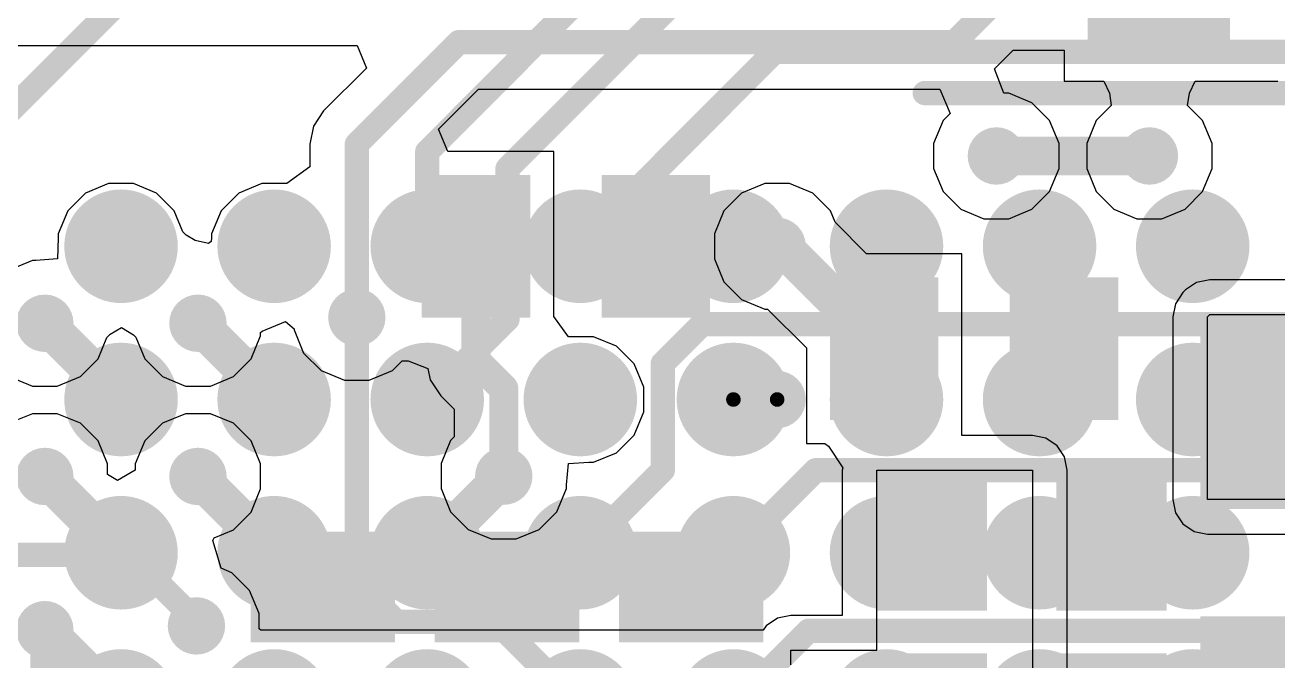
# Model space of a CAD drawing. Header units: millimetres. Extents: x -1.7 to 76.1, y -1.1 to 50.5.
# Drawn here: x 16.33 to 22.87, y 27.3 to 30.62 of the extents above; entities that cross this region are included whole.
import ezdxf

# ---------------------------------------------------------------- set-up
doc = ezdxf.new("R2010")
doc.units = ezdxf.units.MM
for name, color, linetype in [('BottomLayer', 5, 'Continuous'), ('BottomPaste', 16, 'Continuous'), ('BottomSolder', 6, 'Continuous'), ('TopLayer', 1, 'Continuous'), ('TopOverlay', 2, 'Continuous'), ('TopPaste', 8, 'Continuous'), ('TopSolder', 216, 'Continuous'), ('ViaHoleLayer', 16, 'Continuous')]:
    doc.layers.add(name, color=color, linetype=linetype)

# ---------------------------------------------------------------- blocks, each defined once
blk = doc.blocks.new('C___0402_B_17')
at = {"layer": 'BottomLayer'}
for points in [[(-0.2413, 0.3175), (-0.2412999999999999, -0.3175), (-0.6985, -0.3175), (-0.6985, 0.3175)], [(0.6985, 0.3175), (0.6985, -0.3175), (0.2413, -0.3175), (0.2412999999999999, 0.3175)]]:
    blk.add_hatch(color=5, dxfattribs=at).paths.add_polyline_path(points)
at = {"layer": 'BottomPaste'}
for points in [[(-0.2413, 0.3175), (-0.2412999999999999, -0.3175), (-0.6985, -0.3175), (-0.6985, 0.3175)], [(0.6985, 0.3175), (0.6985, -0.3175), (0.2413, -0.3175), (0.2412999999999999, 0.3175)]]:
    blk.add_hatch(color=16, dxfattribs=at).paths.add_polyline_path(points)
at = {"layer": 'BottomSolder'}
for points in [[(-0.18130012, 0.37749988), (-0.18130012, -0.37749988), (-0.7584998799999999, -0.37749988), (-0.7584998799999999, 0.37749988)], [(0.7584998799999999, 0.37749988), (0.7584998799999999, -0.37749988), (0.18130012, -0.37749988), (0.18130012, 0.37749988)]]:
    blk.add_hatch(color=6, dxfattribs=at).paths.add_polyline_path(points)
blk = doc.blocks.new('C___0402_B_18')
at = {"layer": 'BottomLayer'}
for points in [[(-0.2413, 0.3175), (-0.2412999999999999, -0.3175), (-0.6985, -0.3175), (-0.6985, 0.3175)], [(0.6985, 0.3175), (0.6985, -0.3175), (0.2413, -0.3175), (0.2412999999999999, 0.3175)]]:
    blk.add_hatch(color=5, dxfattribs=at).paths.add_polyline_path(points)
at = {"layer": 'BottomPaste'}
for points in [[(-0.2413, 0.3175), (-0.2412999999999999, -0.3175), (-0.6985, -0.3175), (-0.6985, 0.3175)], [(0.6985, 0.3175), (0.6985, -0.3175), (0.2413, -0.3175), (0.2412999999999999, 0.3175)]]:
    blk.add_hatch(color=16, dxfattribs=at).paths.add_polyline_path(points)
at = {"layer": 'BottomSolder'}
for points in [[(-0.18130012, 0.37749988), (-0.18130012, -0.37749988), (-0.7584998799999999, -0.37749988), (-0.7584998799999999, 0.37749988)], [(0.7584998799999999, 0.37749988), (0.7584998799999999, -0.37749988), (0.18130012, -0.37749988), (0.18130012, 0.37749988)]]:
    blk.add_hatch(color=6, dxfattribs=at).paths.add_polyline_path(points)
blk = doc.blocks.new('C___0402_B_19')
at = {"layer": 'BottomLayer'}
for points in [[(-0.2413, 0.3175), (-0.2412999999999999, -0.3175), (-0.6985, -0.3175), (-0.6985, 0.3175)], [(0.6985, 0.3175), (0.6985, -0.3175), (0.2413, -0.3175), (0.2412999999999999, 0.3175)]]:
    blk.add_hatch(color=5, dxfattribs=at).paths.add_polyline_path(points)
at = {"layer": 'BottomPaste'}
for points in [[(-0.2413, 0.3175), (-0.2412999999999999, -0.3175), (-0.6985, -0.3175), (-0.6985, 0.3175)], [(0.6985, 0.3175), (0.6985, -0.3175), (0.2413, -0.3175), (0.2412999999999999, 0.3175)]]:
    blk.add_hatch(color=16, dxfattribs=at).paths.add_polyline_path(points)
at = {"layer": 'BottomSolder'}
for points in [[(-0.18130012, 0.37749988), (-0.18130012, -0.37749988), (-0.7584998799999999, -0.37749988), (-0.7584998799999999, 0.37749988)], [(0.7584998799999999, 0.37749988), (0.7584998799999999, -0.37749988), (0.18130012, -0.37749988), (0.18130012, 0.37749988)]]:
    blk.add_hatch(color=6, dxfattribs=at).paths.add_polyline_path(points)
blk = doc.blocks.new('C___0402_B_20')
at = {"layer": 'BottomLayer'}
for points in [[(-0.2413, 0.3175), (-0.2412999999999999, -0.3175), (-0.6985, -0.3175), (-0.6985, 0.3175)], [(0.6985, 0.3175), (0.6985, -0.3175), (0.2413, -0.3175), (0.2412999999999999, 0.3175)]]:
    blk.add_hatch(color=5, dxfattribs=at).paths.add_polyline_path(points)
at = {"layer": 'BottomPaste'}
for points in [[(-0.2413, 0.3175), (-0.2412999999999999, -0.3175), (-0.6985, -0.3175), (-0.6985, 0.3175)], [(0.6985, 0.3175), (0.6985, -0.3175), (0.2413, -0.3175), (0.2412999999999999, 0.3175)]]:
    blk.add_hatch(color=16, dxfattribs=at).paths.add_polyline_path(points)
at = {"layer": 'BottomSolder'}
for points in [[(-0.18130012, 0.37749988), (-0.18130012, -0.37749988), (-0.7584998799999999, -0.37749988), (-0.7584998799999999, 0.37749988)], [(0.7584998799999999, 0.37749988), (0.7584998799999999, -0.37749988), (0.18130012, -0.37749988), (0.18130012, 0.37749988)]]:
    blk.add_hatch(color=6, dxfattribs=at).paths.add_polyline_path(points)
blk = doc.blocks.new('C___0402_B_21')
at = {"layer": 'BottomLayer'}
for points in [[(-0.2413, 0.3175), (-0.2412999999999999, -0.3175), (-0.6985, -0.3175), (-0.6985, 0.3175)], [(0.6985, 0.3175), (0.6985, -0.3175), (0.2413, -0.3175), (0.2412999999999999, 0.3175)]]:
    blk.add_hatch(color=5, dxfattribs=at).paths.add_polyline_path(points)
at = {"layer": 'BottomPaste'}
for points in [[(-0.2413, 0.3175), (-0.2412999999999999, -0.3175), (-0.6985, -0.3175), (-0.6985, 0.3175)], [(0.6985, 0.3175), (0.6985, -0.3175), (0.2413, -0.3175), (0.2412999999999999, 0.3175)]]:
    blk.add_hatch(color=16, dxfattribs=at).paths.add_polyline_path(points)
at = {"layer": 'BottomSolder'}
for points in [[(-0.18130012, 0.37749988), (-0.18130012, -0.37749988), (-0.7584998799999999, -0.37749988), (-0.7584998799999999, 0.37749988)], [(0.7584998799999999, 0.37749988), (0.7584998799999999, -0.37749988), (0.18130012, -0.37749988), (0.18130012, 0.37749988)]]:
    blk.add_hatch(color=6, dxfattribs=at).paths.add_polyline_path(points)
blk = doc.blocks.new('R___0603_B_174')
at = {"layer": 'BottomLayer'}
for points in [[(-1.143, -0.4445), (-1.143, 0.4445), (-0.3809999999999999, 0.4445), (-0.3809999999999999, -0.4445)], [(0.3809999999999999, -0.4445), (0.3809999999999999, 0.4445), (1.143, 0.4445), (1.143, -0.4445)]]:
    blk.add_hatch(color=5, dxfattribs=at).paths.add_polyline_path(points)
at = {"layer": 'BottomPaste'}
for points in [[(-1.143, -0.4445), (-1.143, 0.4445), (-0.3809999999999999, 0.4445), (-0.3809999999999999, -0.4445)], [(0.3809999999999999, -0.4445), (0.3809999999999999, 0.4445), (1.143, 0.4445), (1.143, -0.4445)]]:
    blk.add_hatch(color=16, dxfattribs=at).paths.add_polyline_path(points)
at = {"layer": 'BottomSolder'}
for points in [[(-1.2446, -0.5460999999999999), (-1.2446, 0.5460999999999999), (-0.2794, 0.5460999999999999), (-0.2794, -0.5460999999999999)], [(0.2794, -0.5460999999999999), (0.2794, 0.5460999999999999), (1.2446, 0.5460999999999999), (1.2446, -0.5460999999999999)]]:
    blk.add_hatch(color=6, dxfattribs=at).paths.add_polyline_path(points)
blk = doc.blocks.new('R___0402_B_204')
at = {"layer": 'BottomLayer'}
for points in [[(-0.2413, 0.3175), (-0.2412999999999999, -0.3175), (-0.6985, -0.3175), (-0.6985, 0.3175)], [(0.6985, 0.3175), (0.6985, -0.3175), (0.2413, -0.3175), (0.2412999999999999, 0.3175)]]:
    blk.add_hatch(color=5, dxfattribs=at).paths.add_polyline_path(points)
at = {"layer": 'BottomPaste'}
for points in [[(-0.2413, 0.3175), (-0.2412999999999999, -0.3175), (-0.6985, -0.3175), (-0.6985, 0.3175)], [(0.6985, 0.3175), (0.6985, -0.3175), (0.2413, -0.3175), (0.2412999999999999, 0.3175)]]:
    blk.add_hatch(color=16, dxfattribs=at).paths.add_polyline_path(points)
at = {"layer": 'BottomSolder'}
for points in [[(-0.18629884, 0.37250116), (-0.1862988399999999, -0.37250116), (-0.75350116, -0.37250116), (-0.75350116, 0.37250116)], [(0.75350116, 0.37250116), (0.75350116, -0.37250116), (0.18629884, -0.37250116), (0.1862988399999999, 0.37250116)]]:
    blk.add_hatch(color=6, dxfattribs=at).paths.add_polyline_path(points)
blk = doc.blocks.new('R___0402_B_207')
at = {"layer": 'BottomLayer'}
for points in [[(-0.2413, 0.3175), (-0.2412999999999999, -0.3175), (-0.6985, -0.3175), (-0.6985, 0.3175)], [(0.6985, 0.3175), (0.6985, -0.3175), (0.2413, -0.3175), (0.2412999999999999, 0.3175)]]:
    blk.add_hatch(color=5, dxfattribs=at).paths.add_polyline_path(points)
at = {"layer": 'BottomPaste'}
for points in [[(-0.2413, 0.3175), (-0.2412999999999999, -0.3175), (-0.6985, -0.3175), (-0.6985, 0.3175)], [(0.6985, 0.3175), (0.6985, -0.3175), (0.2413, -0.3175), (0.2412999999999999, 0.3175)]]:
    blk.add_hatch(color=16, dxfattribs=at).paths.add_polyline_path(points)
at = {"layer": 'BottomSolder'}
for points in [[(-0.18629884, 0.37250116), (-0.1862988399999999, -0.37250116), (-0.75350116, -0.37250116), (-0.75350116, 0.37250116)], [(0.75350116, 0.37250116), (0.75350116, -0.37250116), (0.18629884, -0.37250116), (0.1862988399999999, 0.37250116)]]:
    blk.add_hatch(color=6, dxfattribs=at).paths.add_polyline_path(points)
blk = doc.blocks.new('R___0402_B_208')
at = {"layer": 'BottomLayer'}
for points in [[(-0.2413, 0.3175), (-0.2412999999999999, -0.3175), (-0.6985, -0.3175), (-0.6985, 0.3175)], [(0.6985, 0.3175), (0.6985, -0.3175), (0.2413, -0.3175), (0.2412999999999999, 0.3175)]]:
    blk.add_hatch(color=5, dxfattribs=at).paths.add_polyline_path(points)
at = {"layer": 'BottomPaste'}
for points in [[(-0.2413, 0.3175), (-0.2412999999999999, -0.3175), (-0.6985, -0.3175), (-0.6985, 0.3175)], [(0.6985, 0.3175), (0.6985, -0.3175), (0.2413, -0.3175), (0.2412999999999999, 0.3175)]]:
    blk.add_hatch(color=16, dxfattribs=at).paths.add_polyline_path(points)
at = {"layer": 'BottomSolder'}
for points in [[(-0.18629884, 0.37250116), (-0.1862988399999999, -0.37250116), (-0.75350116, -0.37250116), (-0.75350116, 0.37250116)], [(0.75350116, 0.37250116), (0.75350116, -0.37250116), (0.18629884, -0.37250116), (0.1862988399999999, 0.37250116)]]:
    blk.add_hatch(color=6, dxfattribs=at).paths.add_polyline_path(points)
blk = doc.blocks.new('196_LFBGA__12_12__217')
at = {"layer": 'TopLayer'}
h = blk.add_hatch(color=1, dxfattribs=at)
edge = h.paths.add_edge_path()
edge.add_arc((-1.20000014, 5.19999976), 0.19499834, 0, 360)
h = blk.add_hatch(color=1, dxfattribs=at)
edge = h.paths.add_edge_path()
edge.add_arc((-0.3999992, 5.19999976), 0.19499834, 0, 360)
h = blk.add_hatch(color=1, dxfattribs=at)
edge = h.paths.add_edge_path()
edge.add_arc((0.3999992, 5.19999976), 0.19499834, 0, 360)
h = blk.add_hatch(color=1, dxfattribs=at)
edge = h.paths.add_edge_path()
edge.add_arc((1.20000014, 5.19999976), 0.19499834, 0, 360)
h = blk.add_hatch(color=1, dxfattribs=at)
edge = h.paths.add_edge_path()
edge.add_arc((2.00000108, 5.19999976), 0.19499834, 0, 360)
h = blk.add_hatch(color=1, dxfattribs=at)
edge = h.paths.add_edge_path()
edge.add_arc((2.79999948, 5.19999976), 0.19499834, 0, 360)
h = blk.add_hatch(color=1, dxfattribs=at)
edge = h.paths.add_edge_path()
edge.add_arc((3.60000042, 5.19999976), 0.19499834, 0, 360)
h = blk.add_hatch(color=1, dxfattribs=at)
edge = h.paths.add_edge_path()
edge.add_arc((4.39999882, 5.19999976), 0.19499834, 0, 360)
h = blk.add_hatch(color=1, dxfattribs=at)
edge = h.paths.add_edge_path()
edge.add_arc((-1.20000014, 4.39999882), 0.19499834, 0, 360)
h = blk.add_hatch(color=1, dxfattribs=at)
edge = h.paths.add_edge_path()
edge.add_arc((-0.3999992, 4.39999882), 0.19499834, 0, 360)
h = blk.add_hatch(color=1, dxfattribs=at)
edge = h.paths.add_edge_path()
edge.add_arc((0.3999992, 4.39999882), 0.19499834, 0, 360)
h = blk.add_hatch(color=1, dxfattribs=at)
edge = h.paths.add_edge_path()
edge.add_arc((1.20000014, 4.39999882), 0.19499834, 0, 360)
h = blk.add_hatch(color=1, dxfattribs=at)
edge = h.paths.add_edge_path()
edge.add_arc((2.00000108, 4.39999882), 0.19499834, 0, 360)
h = blk.add_hatch(color=1, dxfattribs=at)
edge = h.paths.add_edge_path()
edge.add_arc((2.79999948, 4.39999882), 0.19499834, 0, 360)
h = blk.add_hatch(color=1, dxfattribs=at)
edge = h.paths.add_edge_path()
edge.add_arc((3.60000042, 4.39999882), 0.19499834, 0, 360)
h = blk.add_hatch(color=1, dxfattribs=at)
edge = h.paths.add_edge_path()
edge.add_arc((4.39999882, 4.39999882), 0.19499834, 0, 360)
h = blk.add_hatch(color=1, dxfattribs=at)
edge = h.paths.add_edge_path()
edge.add_arc((-1.20000014, 3.60000042), 0.19499834, 0, 360)
h = blk.add_hatch(color=1, dxfattribs=at)
edge = h.paths.add_edge_path()
edge.add_arc((-0.3999992, 3.60000042), 0.19499834, 0, 360)
h = blk.add_hatch(color=1, dxfattribs=at)
edge = h.paths.add_edge_path()
edge.add_arc((0.3999992, 3.60000042), 0.19499834, 0, 360)
h = blk.add_hatch(color=1, dxfattribs=at)
edge = h.paths.add_edge_path()
edge.add_arc((1.20000014, 3.60000042), 0.19499834, 0, 360)
h = blk.add_hatch(color=1, dxfattribs=at)
edge = h.paths.add_edge_path()
edge.add_arc((2.00000108, 3.60000042), 0.19499834, 0, 360)
h = blk.add_hatch(color=1, dxfattribs=at)
edge = h.paths.add_edge_path()
edge.add_arc((2.79999948, 3.60000042), 0.19499834, 0, 360)
h = blk.add_hatch(color=1, dxfattribs=at)
edge = h.paths.add_edge_path()
edge.add_arc((3.60000042, 3.60000042), 0.19499834, 0, 360)
h = blk.add_hatch(color=1, dxfattribs=at)
edge = h.paths.add_edge_path()
edge.add_arc((4.39999882, 3.60000042), 0.19499834, 0, 360)
at = {"layer": 'TopPaste'}
h = blk.add_hatch(color=8, dxfattribs=at)
edge = h.paths.add_edge_path()
edge.add_arc((-1.20000014, 5.19999976), 0.19499834, 0, 360)
h = blk.add_hatch(color=8, dxfattribs=at)
edge = h.paths.add_edge_path()
edge.add_arc((-0.3999992, 5.19999976), 0.19499834, 0, 360)
h = blk.add_hatch(color=8, dxfattribs=at)
edge = h.paths.add_edge_path()
edge.add_arc((0.3999992, 5.19999976), 0.19499834, 0, 360)
h = blk.add_hatch(color=8, dxfattribs=at)
edge = h.paths.add_edge_path()
edge.add_arc((1.20000014, 5.19999976), 0.19499834, 0, 360)
h = blk.add_hatch(color=8, dxfattribs=at)
edge = h.paths.add_edge_path()
edge.add_arc((2.00000108, 5.19999976), 0.19499834, 0, 360)
h = blk.add_hatch(color=8, dxfattribs=at)
edge = h.paths.add_edge_path()
edge.add_arc((2.79999948, 5.19999976), 0.19499834, 0, 360)
h = blk.add_hatch(color=8, dxfattribs=at)
edge = h.paths.add_edge_path()
edge.add_arc((3.60000042, 5.19999976), 0.19499834, 0, 360)
h = blk.add_hatch(color=8, dxfattribs=at)
edge = h.paths.add_edge_path()
edge.add_arc((4.39999882, 5.19999976), 0.19499834, 0, 360)
h = blk.add_hatch(color=8, dxfattribs=at)
edge = h.paths.add_edge_path()
edge.add_arc((-1.20000014, 4.39999882), 0.19499834, 0, 360)
h = blk.add_hatch(color=8, dxfattribs=at)
edge = h.paths.add_edge_path()
edge.add_arc((-0.3999992, 4.39999882), 0.19499834, 0, 360)
h = blk.add_hatch(color=8, dxfattribs=at)
edge = h.paths.add_edge_path()
edge.add_arc((0.3999992, 4.39999882), 0.19499834, 0, 360)
h = blk.add_hatch(color=8, dxfattribs=at)
edge = h.paths.add_edge_path()
edge.add_arc((1.20000014, 4.39999882), 0.19499834, 0, 360)
h = blk.add_hatch(color=8, dxfattribs=at)
edge = h.paths.add_edge_path()
edge.add_arc((2.00000108, 4.39999882), 0.19499834, 0, 360)
h = blk.add_hatch(color=8, dxfattribs=at)
edge = h.paths.add_edge_path()
edge.add_arc((2.79999948, 4.39999882), 0.19499834, 0, 360)
h = blk.add_hatch(color=8, dxfattribs=at)
edge = h.paths.add_edge_path()
edge.add_arc((3.60000042, 4.39999882), 0.19499834, 0, 360)
h = blk.add_hatch(color=8, dxfattribs=at)
edge = h.paths.add_edge_path()
edge.add_arc((4.39999882, 4.39999882), 0.19499834, 0, 360)
h = blk.add_hatch(color=8, dxfattribs=at)
edge = h.paths.add_edge_path()
edge.add_arc((-1.20000014, 3.60000042), 0.19499834, 0, 360)
h = blk.add_hatch(color=8, dxfattribs=at)
edge = h.paths.add_edge_path()
edge.add_arc((-0.3999992, 3.60000042), 0.19499834, 0, 360)
h = blk.add_hatch(color=8, dxfattribs=at)
edge = h.paths.add_edge_path()
edge.add_arc((0.3999992, 3.60000042), 0.19499834, 0, 360)
h = blk.add_hatch(color=8, dxfattribs=at)
edge = h.paths.add_edge_path()
edge.add_arc((1.20000014, 3.60000042), 0.19499834, 0, 360)
h = blk.add_hatch(color=8, dxfattribs=at)
edge = h.paths.add_edge_path()
edge.add_arc((2.00000108, 3.60000042), 0.19499834, 0, 360)
h = blk.add_hatch(color=8, dxfattribs=at)
edge = h.paths.add_edge_path()
edge.add_arc((2.79999948, 3.60000042), 0.19499834, 0, 360)
h = blk.add_hatch(color=8, dxfattribs=at)
edge = h.paths.add_edge_path()
edge.add_arc((3.60000042, 3.60000042), 0.19499834, 0, 360)
h = blk.add_hatch(color=8, dxfattribs=at)
edge = h.paths.add_edge_path()
edge.add_arc((4.39999882, 3.60000042), 0.19499834, 0, 360)
at = {"layer": 'TopSolder'}
h = blk.add_hatch(color=216, dxfattribs=at)
edge = h.paths.add_edge_path()
edge.add_arc((-1.20000014, 5.19999976), 0.29659834, 0, 360)
h = blk.add_hatch(color=216, dxfattribs=at)
edge = h.paths.add_edge_path()
edge.add_arc((-0.3999992, 5.19999976), 0.29659834, 0, 360)
h = blk.add_hatch(color=216, dxfattribs=at)
edge = h.paths.add_edge_path()
edge.add_arc((0.3999992, 5.19999976), 0.29659834, 0, 360)
h = blk.add_hatch(color=216, dxfattribs=at)
edge = h.paths.add_edge_path()
edge.add_arc((1.20000014, 5.19999976), 0.29659834, 0, 360)
h = blk.add_hatch(color=216, dxfattribs=at)
edge = h.paths.add_edge_path()
edge.add_arc((2.00000108, 5.19999976), 0.29659834, 0, 360)
h = blk.add_hatch(color=216, dxfattribs=at)
edge = h.paths.add_edge_path()
edge.add_arc((2.79999948, 5.19999976), 0.29659834, 0, 360)
h = blk.add_hatch(color=216, dxfattribs=at)
edge = h.paths.add_edge_path()
edge.add_arc((3.60000042, 5.19999976), 0.29659834, 0, 360)
h = blk.add_hatch(color=216, dxfattribs=at)
edge = h.paths.add_edge_path()
edge.add_arc((4.39999882, 5.19999976), 0.29659834, 0, 360)
h = blk.add_hatch(color=216, dxfattribs=at)
edge = h.paths.add_edge_path()
edge.add_arc((-1.20000014, 4.39999882), 0.29659834, 0, 360)
h = blk.add_hatch(color=216, dxfattribs=at)
edge = h.paths.add_edge_path()
edge.add_arc((-0.3999992, 4.39999882), 0.29659834, 0, 360)
h = blk.add_hatch(color=216, dxfattribs=at)
edge = h.paths.add_edge_path()
edge.add_arc((0.3999992, 4.39999882), 0.29659834, 0, 360)
h = blk.add_hatch(color=216, dxfattribs=at)
edge = h.paths.add_edge_path()
edge.add_arc((1.20000014, 4.39999882), 0.29659834, 0, 360)
h = blk.add_hatch(color=216, dxfattribs=at)
edge = h.paths.add_edge_path()
edge.add_arc((2.00000108, 4.39999882), 0.29659834, 0, 360)
h = blk.add_hatch(color=216, dxfattribs=at)
edge = h.paths.add_edge_path()
edge.add_arc((2.79999948, 4.39999882), 0.29659834, 0, 360)
h = blk.add_hatch(color=216, dxfattribs=at)
edge = h.paths.add_edge_path()
edge.add_arc((3.60000042, 4.39999882), 0.29659834, 0, 360)
h = blk.add_hatch(color=216, dxfattribs=at)
edge = h.paths.add_edge_path()
edge.add_arc((4.39999882, 4.39999882), 0.29659834, 0, 360)
h = blk.add_hatch(color=216, dxfattribs=at)
edge = h.paths.add_edge_path()
edge.add_arc((-1.20000014, 3.60000042), 0.29659834, 0, 360)
h = blk.add_hatch(color=216, dxfattribs=at)
edge = h.paths.add_edge_path()
edge.add_arc((-0.3999992, 3.60000042), 0.29659834, 0, 360)
h = blk.add_hatch(color=216, dxfattribs=at)
edge = h.paths.add_edge_path()
edge.add_arc((0.3999992, 3.60000042), 0.29659834, 0, 360)
h = blk.add_hatch(color=216, dxfattribs=at)
edge = h.paths.add_edge_path()
edge.add_arc((1.20000014, 3.60000042), 0.29659834, 0, 360)
h = blk.add_hatch(color=216, dxfattribs=at)
edge = h.paths.add_edge_path()
edge.add_arc((2.00000108, 3.60000042), 0.29659834, 0, 360)
h = blk.add_hatch(color=216, dxfattribs=at)
edge = h.paths.add_edge_path()
edge.add_arc((2.79999948, 3.60000042), 0.29659834, 0, 360)
h = blk.add_hatch(color=216, dxfattribs=at)
edge = h.paths.add_edge_path()
edge.add_arc((3.60000042, 3.60000042), 0.29659834, 0, 360)
h = blk.add_hatch(color=216, dxfattribs=at)
edge = h.paths.add_edge_path()
edge.add_arc((4.39999882, 3.60000042), 0.29659834, 0, 360)
h = blk.add_hatch(color=216, dxfattribs=at)
edge = h.paths.add_edge_path()
edge.add_arc((-1.20000014, 2.79999948), 0.29659834, 0, 360)
h = blk.add_hatch(color=216, dxfattribs=at)
edge = h.paths.add_edge_path()
edge.add_arc((-0.3999992, 2.79999948), 0.29659834, 0, 360)
h = blk.add_hatch(color=216, dxfattribs=at)
edge = h.paths.add_edge_path()
edge.add_arc((0.3999992, 2.79999948), 0.29659834, 0, 360)
h = blk.add_hatch(color=216, dxfattribs=at)
edge = h.paths.add_edge_path()
edge.add_arc((1.20000014, 2.79999948), 0.29659834, 0, 360)
h = blk.add_hatch(color=216, dxfattribs=at)
edge = h.paths.add_edge_path()
edge.add_arc((2.00000108, 2.79999948), 0.29659834, 0, 360)
h = blk.add_hatch(color=216, dxfattribs=at)
edge = h.paths.add_edge_path()
edge.add_arc((2.79999948, 2.79999948), 0.29659834, 0, 360)
h = blk.add_hatch(color=216, dxfattribs=at)
edge = h.paths.add_edge_path()
edge.add_arc((3.60000042, 2.79999948), 0.29659834, 0, 360)
h = blk.add_hatch(color=216, dxfattribs=at)
edge = h.paths.add_edge_path()
edge.add_arc((4.39999882, 2.79999948), 0.29659834, 0, 360)
at = {"layer": 'TopOverlay', "const_width": 0.127}
blk.add_lwpolyline([(2.99999908, 6.000000699999999), (6.000000699999999, 6.000000699999999)], dxfattribs=at)
at = {"layer": 'TopOverlay', "const_width": 0.0635}
blk.add_lwpolyline([(2.96824908, 6.000000699999999, 1), (3.03174908, 6.000000699999999, 1)], format="xyb", close=True, dxfattribs=at)

msp = doc.modelspace()

# ---------------------------------------------------------------- hatches: boundary and pattern name
at = {"layer": 'BottomLayer'}
h = msp.add_hatch(color=5, dxfattribs=at)
edge = h.paths.add_edge_path()
edge.add_arc((21.40134912, 29.93629776), 0.1499997, 0, 360)
h = msp.add_hatch(color=5, dxfattribs=at)
edge = h.paths.add_edge_path()
edge.add_arc((22.20134752, 29.9363003), 0.1499997, 0, 360)
h = msp.add_hatch(color=5, dxfattribs=at)
edge = h.paths.add_edge_path()
edge.add_arc((16.82720028, 29.4648001), 0.1499997, 0, 360)
h = msp.add_hatch(color=5, dxfattribs=at)
edge = h.paths.add_edge_path()
edge.add_arc((17.6276, 29.464), 0.1499997, 0, 360)
h = msp.add_hatch(color=5, dxfattribs=at)
edge = h.paths.add_edge_path()
edge.add_arc((20.2558015, 29.4648001), 0.1499997, 0, 360)
h = msp.add_hatch(color=5, dxfattribs=at)
edge = h.paths.add_edge_path()
edge.add_arc((16.42900194, 29.0629975), 0.1499997, 0, 360)
h = msp.add_hatch(color=5, dxfattribs=at)
edge = h.paths.add_edge_path()
edge.add_arc((17.22900288, 29.0629975), 0.1499997, 0, 360)
h = msp.add_hatch(color=5, dxfattribs=at)
edge = h.paths.add_edge_path()
edge.add_arc((18.05935682, 29.0932997), 0.1499997, 0, 360)
h = msp.add_hatch(color=5, dxfattribs=at)
edge = h.paths.add_edge_path()
edge.add_arc((19.23119852, 28.66479916), 0.1499997, 0, 360)
h = msp.add_hatch(color=5, dxfattribs=at)
edge = h.paths.add_edge_path()
edge.add_arc((20.2558015, 28.66479916), 0.1499997, 0, 360)
h = msp.add_hatch(color=5, dxfattribs=at)
edge = h.paths.add_edge_path()
edge.add_arc((18.82719882, 28.26479996), 0.1499997, 0, 360)
h = msp.add_hatch(color=5, dxfattribs=at)
edge = h.paths.add_edge_path()
edge.add_arc((16.42900194, 28.2629991), 0.1499997, 0, 360)
h = msp.add_hatch(color=5, dxfattribs=at)
edge = h.paths.add_edge_path()
edge.add_arc((17.22900288, 28.2629991), 0.1499997, 0, 360)
h = msp.add_hatch(color=5, dxfattribs=at)
edge = h.paths.add_edge_path()
edge.add_arc((17.2212, 27.4828), 0.1499997, 0, 360)
h = msp.add_hatch(color=5, dxfattribs=at)
edge = h.paths.add_edge_path()
edge.add_arc((16.42900194, 27.46299816), 0.1499997, 0, 360)
at = {"layer": 'TopLayer'}
h = msp.add_hatch(color=1, dxfattribs=at)
edge = h.paths.add_edge_path()
edge.add_arc((21.40134912, 29.93629776), 0.1499997, 0, 360)
h = msp.add_hatch(color=1, dxfattribs=at)
edge = h.paths.add_edge_path()
edge.add_arc((22.20134752, 29.9363003), 0.1499997, 0, 360)
h = msp.add_hatch(color=1, dxfattribs=at)
edge = h.paths.add_edge_path()
edge.add_arc((16.82720028, 29.4648001), 0.1499997, 0, 360)
h = msp.add_hatch(color=1, dxfattribs=at)
edge = h.paths.add_edge_path()
edge.add_arc((17.6276, 29.464), 0.1499997, 0, 360)
h = msp.add_hatch(color=1, dxfattribs=at)
edge = h.paths.add_edge_path()
edge.add_arc((20.2558015, 29.4648001), 0.1499997, 0, 360)
h = msp.add_hatch(color=1, dxfattribs=at)
edge = h.paths.add_edge_path()
edge.add_arc((16.42900194, 29.0629975), 0.1499997, 0, 360)
h = msp.add_hatch(color=1, dxfattribs=at)
edge = h.paths.add_edge_path()
edge.add_arc((17.22900288, 29.0629975), 0.1499997, 0, 360)
h = msp.add_hatch(color=1, dxfattribs=at)
edge = h.paths.add_edge_path()
edge.add_arc((18.05935682, 29.0932997), 0.1499997, 0, 360)
h = msp.add_hatch(color=1, dxfattribs=at)
edge = h.paths.add_edge_path()
edge.add_arc((19.23119852, 28.66479916), 0.1499997, 0, 360)
h = msp.add_hatch(color=1, dxfattribs=at)
edge = h.paths.add_edge_path()
edge.add_arc((20.2558015, 28.66479916), 0.1499997, 0, 360)
h = msp.add_hatch(color=1, dxfattribs=at)
edge = h.paths.add_edge_path()
edge.add_arc((18.82719882, 28.26479996), 0.1499997, 0, 360)
h = msp.add_hatch(color=1, dxfattribs=at)
edge = h.paths.add_edge_path()
edge.add_arc((16.42900194, 28.2629991), 0.1499997, 0, 360)
h = msp.add_hatch(color=1, dxfattribs=at)
edge = h.paths.add_edge_path()
edge.add_arc((17.22900288, 28.2629991), 0.1499997, 0, 360)
h = msp.add_hatch(color=1, dxfattribs=at)
edge = h.paths.add_edge_path()
edge.add_arc((17.2212, 27.4828), 0.1499997, 0, 360)
h = msp.add_hatch(color=1, dxfattribs=at)
edge = h.paths.add_edge_path()
edge.add_arc((16.42900194, 27.46299816), 0.1499997, 0, 360)
at = {"layer": 'ViaHoleLayer'}
h = msp.add_hatch(color=16, dxfattribs=at)
edge = h.paths.add_edge_path()
edge.add_arc((21.40134912, 29.93629776), 0.0999998, 0, 360)
h = msp.add_hatch(color=16, dxfattribs=at)
edge = h.paths.add_edge_path()
edge.add_arc((22.20134752, 29.9363003), 0.0999998, 0, 360)
h = msp.add_hatch(color=16, dxfattribs=at)
edge = h.paths.add_edge_path()
edge.add_arc((16.82720028, 29.4648001), 0.0999998, 0, 360)
h = msp.add_hatch(color=16, dxfattribs=at)
edge = h.paths.add_edge_path()
edge.add_arc((17.6276, 29.464), 0.0999998, 0, 360)
h = msp.add_hatch(color=16, dxfattribs=at)
edge = h.paths.add_edge_path()
edge.add_arc((20.2558015, 29.4648001), 0.0999998, 0, 360)
h = msp.add_hatch(color=16, dxfattribs=at)
edge = h.paths.add_edge_path()
edge.add_arc((16.42900194, 29.0629975), 0.0999998, 0, 360)
h = msp.add_hatch(color=16, dxfattribs=at)
edge = h.paths.add_edge_path()
edge.add_arc((17.22900288, 29.0629975), 0.0999998, 0, 360)
h = msp.add_hatch(color=16, dxfattribs=at)
edge = h.paths.add_edge_path()
edge.add_arc((18.05935682, 29.0932997), 0.0999998, 0, 360)
h = msp.add_hatch(color=16, dxfattribs=at)
edge = h.paths.add_edge_path()
edge.add_arc((19.23119852, 28.66479916), 0.0999998, 0, 360)
h = msp.add_hatch(color=16, dxfattribs=at)
edge = h.paths.add_edge_path()
edge.add_arc((20.2558015, 28.66479916), 0.0999998, 0, 360)
h = msp.add_hatch(color=16, dxfattribs=at)
edge = h.paths.add_edge_path()
edge.add_arc((16.42900194, 28.2629991), 0.0999998, 0, 360)
h = msp.add_hatch(color=16, dxfattribs=at)
edge = h.paths.add_edge_path()
edge.add_arc((17.22900288, 28.2629991), 0.0999998, 0, 360)
h = msp.add_hatch(color=16, dxfattribs=at)
edge = h.paths.add_edge_path()
edge.add_arc((18.82719882, 28.26479996), 0.0999998, 0, 360)
h = msp.add_hatch(color=16, dxfattribs=at)
edge = h.paths.add_edge_path()
edge.add_arc((17.2212, 27.4828), 0.0999998, 0, 360)
h = msp.add_hatch(color=16, dxfattribs=at)
edge = h.paths.add_edge_path()
edge.add_arc((16.42900194, 27.46299816), 0.0999998, 0, 360)

# ---------------------------------------------------------------- linework, layer by layer
at = {"layer": 'BottomLayer'}
for p, q in [((15.16815356, 30.5126263), (18.06075636, 30.5126263)), ((18.06075636, 30.5126263), (18.10935926, 30.39529354)), ((21.39183174, 30.39109746), (21.48870734, 30.48797306)), ((21.48870734, 30.48797306), (21.7551, 30.48797306)), ((21.7551, 30.48797306), (21.7551, 30.3276)), ((18.10935926, 30.39529354), (17.88543286, 30.17136714)), ((21.44028986, 30.26409746), (21.39183174, 30.39109746)), ((21.7551, 30.3276), (21.96313362, 30.3276)), ((21.96313362, 30.3276), (21.9924122, 30.26438956)), ((22.41028284, 30.26438956), (22.43956142, 30.3276)), ((22.43956142, 30.3276), (22.7457, 30.32759746)), ((22.7457, 30.32759746), (22.87270254, 30.3276)), ((18.48656704, 30.07663276), (18.69470734, 30.28477306)), ((18.69470734, 30.28477306), (21.10664054, 30.28477306)), ((21.10664054, 30.28477306), (21.15924648, 30.15777306)), ((21.46655346, 30.26409746), (21.44028986, 30.26409746)), ((21.58703328, 30.21419154), (21.46655346, 30.26409746)), ((21.9924122, 30.26438956), (22.00206928, 30.2006)), ((22.40062576, 30.2006), (22.41028284, 30.26438956)), ((21.6792429, 30.12198192), (21.58703328, 30.21419154)), ((22.00206928, 30.2006), (21.92345374, 30.12198446)), ((22.4792413, 30.12198446), (22.40062576, 30.2006)), ((17.88543286, 30.17136714), (17.83210048, 30.09155018)), ((21.12345534, 30.12198192), (21.07354942, 30.0015021)), ((21.15924648, 30.15777306), (21.12345534, 30.12198192)), ((21.72914882, 30.0015021), (21.6792429, 30.12198192)), ((21.92345374, 30.12198446), (21.87354782, 30.00150464)), ((22.52914722, 30.00150464), (22.4792413, 30.12198446)), ((17.83210048, 30.09155018), (17.81337306, 29.9974)), ((18.53516994, 29.9593), (18.48656704, 30.07663276)), ((17.81337306, 29.9974), (17.81337306, 29.87932302)), ((21.07354942, 30.0015021), (21.07354942, 29.87109342)), ((21.72914882, 29.87109342), (21.72914882, 30.0015021)), ((21.87354782, 30.00150464), (21.87354782, 29.87109596)), ((22.52914722, 29.87109596), (22.52914722, 30.00150464)), ((19.0881, 29.9593), (18.53516994, 29.9593)), ((19.0881, 29.09779804), (19.0881, 29.9593)), ((17.81337306, 29.87932302), (17.6928018, 29.79179969999999)), ((21.07354942, 29.87109342), (21.12345534, 29.7506136)), ((21.6792429, 29.7506136), (21.72914882, 29.87109342)), ((21.87354782, 29.87109596), (21.92345374, 29.75061614)), ((22.4792413, 29.75061614), (22.52914722, 29.87109596)), ((16.76199594, 29.79259979999999), (16.64151612, 29.74269388)), ((16.89240462, 29.79259979999999), (16.76199594, 29.79259979999999)), ((17.01288444, 29.74269388), (16.89240462, 29.79259979999999)), ((17.56239566, 29.79179969999999), (17.44191584, 29.74189378)), ((17.6928018, 29.79179969999999), (17.56239566, 29.79179969999999)), ((20.19059716, 29.79259979999999), (20.07011734, 29.74269388)), ((20.32100584, 29.79259979999999), (20.19059716, 29.79259979999999)), ((20.44148566, 29.74269388), (20.32100584, 29.79259979999999)), ((16.64151612, 29.74269388), (16.5493065, 29.65048426)), ((17.10509406, 29.65048426), (17.01288444, 29.74269388)), ((17.44191584, 29.74189378), (17.34970622, 29.64968416)), ((20.07011734, 29.74269388), (19.97790772, 29.65048426)), ((20.53369528, 29.65048426), (20.44148566, 29.74269388)), ((21.12345534, 29.7506136), (21.21566496, 29.65840398)), ((21.58703328, 29.65840398), (21.6792429, 29.7506136)), ((21.92345374, 29.75061614), (22.01566336, 29.65840652)), ((22.38703168, 29.65840652), (22.4792413, 29.75061614)), ((21.21566496, 29.65840398), (21.33614478, 29.60849806)), ((21.46655346, 29.60849806), (21.58703328, 29.65840398)), ((22.01566336, 29.65840652), (22.13614318, 29.6085006)), ((22.26655186, 29.6085006), (22.38703168, 29.65840652)), ((16.5493065, 29.65048426), (16.49940058, 29.53000444)), ((17.15058546, 29.54065974), (17.10509406, 29.65048426)), ((17.34970622, 29.64968416), (17.2998003, 29.52920434)), ((19.97790772, 29.65048426), (19.9280018, 29.53000444)), ((20.55873206, 29.59004242), (20.53369528, 29.65048426)), ((21.33614478, 29.60849806), (21.46655346, 29.60849806)), ((22.13614318, 29.6085006), (22.26655186, 29.6085006)), ((16.49940058, 29.53000444), (16.49940058, 29.50812996)), ((17.16701926, 29.52296356), (17.15058546, 29.54065974)), ((17.2998003, 29.52920434), (17.2998003, 29.50812996)), ((19.9280018, 29.53000444), (19.9280018, 29.39959576)), ((20.72287448, 29.4259), (20.55873206, 29.59004242)), ((16.49940058, 29.50812996), (16.49457712, 29.39923508)), ((17.21425056, 29.49529534), (17.16701926, 29.52296356)), ((17.28446124, 29.48008074), (17.21425056, 29.49529534)), ((17.29895448, 29.49040076), (17.28446124, 29.48008074)), ((17.2998003, 29.50812996), (17.29895448, 29.49040076)), ((16.49457712, 29.39923508), (16.38206782, 29.3907972)), ((19.9280018, 29.39959576), (19.97790772, 29.27911594)), ((21.2217, 29.4259), (20.72287448, 29.4259)), ((21.2217, 28.47688234), (21.2217, 29.4259)), ((16.3637976, 29.3907972), (16.24331778, 29.34089128)), ((16.38206782, 29.3907972), (16.3637976, 29.3907972)), ((19.97790772, 29.27911594), (20.07011734, 29.18690632)), ((22.44772498, 29.27588252), (22.38891382, 29.23658618)), ((22.5171, 29.28968234), (22.44772498, 29.27588252)), ((23.56771766, 29.28968234), (22.5171, 29.28968234)), ((22.37621382, 29.22388618), (22.33691748, 29.16507502)), ((22.38891382, 29.23658618), (22.37621382, 29.22388618)), ((20.07011734, 29.18690632), (20.19059716, 29.1370004)), ((20.19059716, 29.1370004), (20.20602512, 29.1370004)), ((20.20602512, 29.1370004), (20.4089, 28.93412806)), ((22.33691748, 29.16507502), (22.32311766, 29.0957)), ((17.56554272, 29.02240068), (17.68644926, 29.07131346)), ((17.68644926, 29.07131346), (17.73155712, 29.03370876)), ((19.16599418, 28.9926014), (19.0881, 29.09779804)), ((22.32311766, 29.0957), (22.32311766, 28.1432)), ((22.5044, 29.0957), (22.5171, 29.1084)), ((22.5044, 28.1432), (22.5044, 29.0957)), ((22.5171, 29.1084), (23.749, 29.1084)), ((16.75276812, 28.9880548), (16.76998424, 29.00540808)), ((16.76998424, 29.00540808), (16.82993332, 29.04004606)), ((16.82993332, 29.04004606), (16.89204394, 29.00322114)), ((17.55680258, 29.0140517), (17.56554272, 29.02240068)), ((17.55680258, 28.99779316), (17.55680258, 29.0140517)), ((17.73155712, 29.03370876), (17.73155712, 29.02809536)), ((17.73155712, 29.02809536), (17.78146304, 28.90761553999999)), ((16.70689572, 28.87731334), (16.75276812, 28.9880548)), ((16.89204394, 29.00322114), (16.90464742, 28.9894772)), ((16.90464742, 28.9894772), (16.9511091, 28.87731334)), ((17.50689666, 28.87731334), (17.55680258, 28.99779316)), ((19.20520416, 28.99259886), (19.16599418, 28.9926014)), ((19.29640286, 28.99259886), (19.20520416, 28.99259886)), ((19.41688268, 28.94269294), (19.29640286, 28.99259886)), ((19.5090923, 28.85048332), (19.41688268, 28.94269294)), ((16.6146861, 28.78510372), (16.70689572, 28.87731334)), ((16.9511091, 28.87731334), (17.04331872, 28.78510372)), ((17.41468704, 28.78510372), (17.50689666, 28.87731334)), ((17.78146304, 28.90761553999999), (17.87367266, 28.81540592)), ((20.4089, 28.93412806), (20.4089, 28.4353)), ((17.87367266, 28.81540592), (17.99415248, 28.7655)), ((18.12456116, 28.7655), (18.24504098, 28.81540592)), ((18.24504098, 28.81540592), (18.29601878, 28.86638372)), ((18.29601878, 28.86638372), (18.32680104, 28.86655644)), ((18.32680104, 28.86655644), (18.43075308, 28.8267394)), ((18.43075308, 28.8267394), (18.44243708, 28.76799428)), ((19.55899822, 28.7300035), (19.5090923, 28.85048332)), ((16.24331778, 28.78510372), (16.3637976, 28.7351978)), ((16.49420628, 28.7351978), (16.6146861, 28.78510372)), ((17.04331872, 28.78510372), (17.16379854, 28.7351978)), ((17.29420722, 28.7351978), (17.41468704, 28.78510372)), ((17.99415248, 28.7655), (18.12456116, 28.7655)), ((18.44243708, 28.76799428), (18.49857616, 28.68397616)), ((16.3637976, 28.7351978), (16.49420628, 28.7351978)), ((17.16379854, 28.7351978), (17.29420722, 28.7351978)), ((18.49857616, 28.68397616), (18.56822296, 28.61432936)), ((19.55899822, 28.59959482), (19.55899822, 28.7300035)), ((18.56822296, 28.61432936), (18.56822296, 28.46940204)), ((16.3637976, 28.59079879999999), (16.24331778, 28.54089288)), ((16.49420628, 28.59079879999999), (16.3637976, 28.59079879999999)), ((16.6146861, 28.54089288), (16.49420628, 28.59079879999999)), ((17.16379854, 28.59079879999999), (17.04331872, 28.54089288)), ((17.29420722, 28.59079879999999), (17.16379854, 28.59079879999999)), ((17.41468704, 28.54089288), (17.29420722, 28.59079879999999)), ((19.5090923, 28.479115), (19.55899822, 28.59959482)), ((16.70689572, 28.44868326), (16.6146861, 28.54089288)), ((17.04331872, 28.54089288), (16.9511091, 28.44868326)), ((17.50689666, 28.44868326), (17.41468704, 28.54089288)), ((16.75680164, 28.32820344), (16.70689572, 28.44868326)), ((16.9511091, 28.44868326), (16.90120318, 28.32820344)), ((17.55680258, 28.32820344), (17.50689666, 28.44868326)), ((18.54930504, 28.45048412), (18.49939912, 28.3300043)), ((18.56822296, 28.46940204), (18.54930504, 28.45048412)), ((19.41688268, 28.38690538), (19.5090923, 28.479115)), ((20.4089, 28.4353), (20.50407634, 28.4353)), ((20.50407634, 28.4353), (20.52443952, 28.42174402)), ((20.52443952, 28.42174402), (20.5984475, 28.30829746)), ((21.59000254, 28.47688234), (21.2217, 28.47688234)), ((21.65937502, 28.46308252), (21.59000254, 28.47688234)), ((21.71818872, 28.42378618), (21.65937502, 28.46308252)), ((21.75748506, 28.36497248), (21.71818872, 28.42378618)), ((19.29640286, 28.33699946), (19.41688268, 28.38690538)), ((21.77128488, 28.2956), (21.75748506, 28.36497248)), ((16.75680164, 28.27343342), (16.75680164, 28.32820344)), ((16.90120318, 28.29568382), (16.80787596, 28.24145482)), ((16.90120318, 28.32820344), (16.90120318, 28.29568382)), ((17.55680258, 28.19779476), (17.55680258, 28.32820344)), ((18.49939912, 28.3300043), (18.49939912, 28.19959562)), ((19.15499852, 28.2196667), (19.16539728, 28.33062152)), ((19.16539728, 28.33062152), (19.27233128, 28.33699946)), ((19.27233128, 28.33699946), (19.29640286, 28.33699946)), ((20.5984475, 28.30829746), (20.5959202, 28.2956)), ((20.5959202, 28.2956), (20.5959202, 27.53708234)), ((20.77720254, 27.3558), (20.77720254, 28.2956)), ((20.77720254, 28.2956), (21.59000254, 28.2956)), ((21.59000254, 28.2956), (21.59000254, 26.5557)), ((21.77128488, 26.55570254), (21.77128488, 28.2956)), ((16.80787596, 28.24145482), (16.75680164, 28.27343342)), ((19.15499852, 28.19959562), (19.15499852, 28.2196667)), ((17.50689666, 28.07731494), (17.55680258, 28.19779476)), ((18.49939912, 28.19959562), (18.54930504, 28.0791158)), ((19.1050926, 28.0791158), (19.15499852, 28.19959562)), ((22.32311766, 28.1432), (22.33691748, 28.07382752)), ((24.511, 28.1432), (22.5044, 28.1432)), ((17.41468704, 27.98510532), (17.50689666, 28.07731494)), ((18.54930504, 28.0791158), (18.64151466, 27.98690618)), ((19.01288298, 27.98690618), (19.1050926, 28.0791158)), ((22.33691748, 28.07382752), (22.37621382, 28.01501382)), ((17.31367632, 27.9432639), (17.41468704, 27.98510532)), ((18.64151466, 27.98690618), (18.76199448, 27.93700026)), ((18.89240316, 27.93700026), (19.01288298, 27.98690618)), ((22.37621382, 28.01501382), (22.43502752, 27.97571748)), ((22.43502752, 27.97571748), (22.5044, 27.96191766)), ((22.5044, 27.96191766), (24.28940786, 27.96191766)), ((17.30704946, 27.92793246), (17.31367632, 27.9432639)), ((17.35070952, 27.78396272), (17.30704946, 27.92793246)), ((18.76199448, 27.93700026), (18.89240316, 27.93700026)), ((17.40688416, 27.76069378), (17.35070952, 27.78396272)), ((17.49909378, 27.66848416), (17.40688416, 27.76069378)), ((17.5489997, 27.54800433999999), (17.49909378, 27.66848416)), ((17.5489997, 27.46761334), (17.5489997, 27.54800433999999)), ((20.2575287, 27.52328252), (20.198715, 27.48398618)), ((20.32690118, 27.53708234), (20.2575287, 27.52328252)), ((20.5959202, 27.53708234), (20.32690118, 27.53708234)), ((17.55720136, 27.46088234), (17.5489997, 27.46761334)), ((20.18327942, 27.46088234), (17.55720136, 27.46088234)), ((20.198715, 27.48398618), (20.18327942, 27.46088234)), ((20.32690118, 27.2796), (20.32690118, 27.3558)), ((20.32690118, 27.3558), (20.77720254, 27.3558))]:
    msp.add_line(p, q, dxfattribs=at)
for points, const_width in [([(21.1836, 30.5308), (21.3868, 30.734)], 0.127), ([(18.0594, 29.9974), (18.5928, 30.5308)], 0.127), ([(18.5928, 30.5308), (21.1836, 30.5308)], 0.127), ([(18.0594, 29.09334288), (18.0594, 29.9974)], 0.127), ([(18.6817, 28.8671), (18.6817, 29.464)], 0.1524), ([(20.2810999, 29.4648001), (20.8153, 28.9306)], 0.2032), ([(18.05935682, 29.0932997), (18.0594, 29.09334288)], 0.127), ([(18.6817, 28.8671), (18.82719882, 28.72160118)], 0.1524), ([(18.82719882, 28.26479996), (18.82719882, 28.72160118)], 0.1524), ([(14.62089786, 27.85429786), (16.87510214, 27.85429786)], 0.127), ([(16.87510214, 27.85429786), (17.2466, 27.4828)], 0.127), ([(16.42900194, 26.72559806), (16.42900194, 27.46299816)], 0.1524)]:
    msp.add_lwpolyline(points, dxfattribs=dict(at, const_width=const_width))
for points, const_width in [([(18.56105, 30.5308, 1), (18.62455, 30.5308, 1)], 0.0635), ([(18.56105, 30.5308, 1), (18.62455, 30.5308, 1)], 0.0635), ([(21.15185, 30.5308, 1), (21.21535, 30.5308, 1)], 0.0635), ([(21.15185, 30.5308, 1), (21.21535, 30.5308, 1)], 0.0635), ([(18.02765, 29.9974, 1), (18.09115, 29.9974, 1)], 0.0635), ([(18.02765, 29.9974, 1), (18.09115, 29.9974, 1)], 0.0635), ([(18.6436, 29.464, 1), (18.7198, 29.464, 1)], 0.0762), ([(20.2302999, 29.4648001, 1), (20.3318999, 29.4648001, 1)], 0.1016), ([(18.02760682, 29.0932997, 1), (18.09110682, 29.0932997, 1)], 0.0635), ([(18.02765, 29.09334288, 1), (18.09115, 29.09334288, 1)], 0.0635), ([(18.02765, 29.09334288, 1), (18.09115, 29.09334288, 1)], 0.0635), ([(20.7645, 28.9306, 1), (20.8661, 28.9306, 1)], 0.1016), ([(18.6436, 28.8671, 1), (18.7198, 28.8671, 1)], 0.0762), ([(18.6436, 28.8671, 1), (18.7198, 28.8671, 1)], 0.0762), ([(18.78909882, 28.72160118, 1), (18.86529882, 28.72160118, 1)], 0.0762), ([(18.78909882, 28.72160118, 1), (18.86529882, 28.72160118, 1)], 0.0762), ([(18.78909882, 28.26479996, 1), (18.86529882, 28.26479996, 1)], 0.0762), ([(16.84335214, 27.85429786, 1), (16.90685214, 27.85429786, 1)], 0.0635), ([(16.84335214, 27.85429786, 1), (16.90685214, 27.85429786, 1)], 0.0635), ([(16.39090194, 27.46299816, 1), (16.46710194, 27.46299816, 1)], 0.0762), ([(17.21485, 27.4828, 1), (17.27835, 27.4828, 1)], 0.0635)]:
    msp.add_lwpolyline(points, format="xyb", close=True, dxfattribs=dict(at, const_width=const_width))
at = {"layer": 'TopLayer'}
for points, const_width in [([(16.0290002, 29.95339958), (17.24140062, 31.1658)], 0.127), ([(18.42719962, 29.95879962), (19.4056, 30.9372)], 0.127), ([(18.8468, 29.8704), (19.685, 30.7086)], 0.127), ([(19.22720056, 29.4648001), (20.24240046, 30.48)], 0.127), ([(20.24240046, 30.48), (30.4245899, 30.48)], 0.127), ([(18.42719962, 29.4648001), (18.42719962, 29.95879962)], 0.127), ([(21.40134912, 29.93629776), (22.20134498, 29.93629776)], 0.2032), ([(22.20134498, 29.93629776), (22.20134752, 29.9363003)], 0.2032), ([(18.8468, 29.08439954), (18.8468, 29.8704)], 0.127), ([(17.6276, 29.464), (17.62860076, 29.46299924)], 0.2032), ([(17.62860076, 29.46299924), (17.62900208, 29.46299924)], 0.2032), ([(20.0272015, 29.4648001), (20.2558015, 29.4648001)], 0.2032), ([(16.42900194, 29.0629975), (16.82900114, 28.6629983)], 0.2032), ([(17.22900288, 29.0629975), (17.62720122, 28.66479916)], 0.2032), ([(18.05935682, 29.0932997), (18.0594, 29.09325652)], 0.127), ([(18.0594, 27.7114), (18.0594, 29.09325652)], 0.127), ([(18.42719962, 28.66479916), (18.8468, 29.08439954)], 0.127), ([(19.6579998, 28.8527998), (19.8628, 29.0576)], 0.127), ([(19.8628, 29.0576), (24.1046, 29.0576)], 0.127), ([(19.6579998, 28.2956), (19.6579998, 28.8527998)], 0.127), ([(17.62720122, 28.66479916), (17.62900208, 28.6629983)], 0.2032), ([(20.0272015, 28.66479916), (20.2558015, 28.66479916)], 0.0762), ([(16.42900194, 28.2629991), (16.82900114, 27.8629999)], 0.2032), ([(17.22900288, 28.2629991), (17.62720122, 27.86480076)], 0.2032), ([(18.42719962, 27.86480076), (18.82719882, 28.26479996)], 0.2032), ([(19.22720056, 27.86480076), (19.6579998, 28.2956)], 0.127), ([(20.0272015, 27.86480076), (20.45800074, 28.2956)], 0.127), ([(20.45800074, 28.2956), (29.591, 28.2956)], 0.127), ([(17.62720122, 27.86480076), (17.62900208, 27.8629999)], 0.2032), ([(18.0594, 27.7114), (18.26610012, 27.50469988)], 0.127), ([(16.42900194, 27.46299816), (16.82720028, 27.06479982)], 0.2032), ([(18.26610012, 27.50469988), (18.57635604, 27.50469988)], 0.127), ([(18.57635604, 27.50469988), (18.57985616, 27.5082)], 0.127), ([(18.57985616, 27.5082), (18.78380038, 27.5082)], 0.127), ([(18.78380038, 27.5082), (19.22720056, 27.06479982)], 0.127), ([(20.0272015, 27.06479982), (20.41980168, 27.4574)], 0.127), ([(20.41980168, 27.4574), (23.64920086, 27.4574)], 0.127)]:
    msp.add_lwpolyline(points, dxfattribs=dict(at, const_width=const_width))
for points, const_width in [([(20.21065046, 30.48, 1), (20.27415046, 30.48, 1)], 0.0635), ([(20.21065046, 30.48, 1), (20.27415046, 30.48, 1)], 0.0635), ([(18.39544962, 29.95879962, 1), (18.45894962, 29.95879962, 1)], 0.0635), ([(18.39544962, 29.95879962, 1), (18.45894962, 29.95879962, 1)], 0.0635), ([(21.35054912, 29.93629776, 1), (21.45214912, 29.93629776, 1)], 0.1016), ([(22.15054498, 29.93629776, 1), (22.25214498, 29.93629776, 1)], 0.1016), ([(22.15054498, 29.93629776, 1), (22.25214498, 29.93629776, 1)], 0.1016), ([(22.15054752, 29.9363003, 1), (22.25214752, 29.9363003, 1)], 0.1016), ([(18.81505, 29.8704, 1), (18.87855, 29.8704, 1)], 0.0635), ([(18.81505, 29.8704, 1), (18.87855, 29.8704, 1)], 0.0635), ([(17.5768, 29.464, 1), (17.6784, 29.464, 1)], 0.1016), ([(17.57780076, 29.46299924, 1), (17.67940076, 29.46299924, 1)], 0.1016), ([(17.57780076, 29.46299924, 1), (17.67940076, 29.46299924, 1)], 0.1016), ([(17.57820208, 29.46299924, 1), (17.67980208, 29.46299924, 1)], 0.1016), ([(18.39544962, 29.4648001, 1), (18.45894962, 29.4648001, 1)], 0.0635), ([(19.19545056, 29.4648001, 1), (19.25895056, 29.4648001, 1)], 0.0635), ([(19.9764015, 29.4648001, 1), (20.0780015, 29.4648001, 1)], 0.1016), ([(20.2050015, 29.4648001, 1), (20.3066015, 29.4648001, 1)], 0.1016), ([(16.37820194, 29.0629975, 1), (16.47980194, 29.0629975, 1)], 0.1016), ([(17.17820288, 29.0629975, 1), (17.27980288, 29.0629975, 1)], 0.1016), ([(18.02760682, 29.0932997, 1), (18.09110682, 29.0932997, 1)], 0.0635), ([(18.02765, 29.09325652, 1), (18.09115, 29.09325652, 1)], 0.0635), ([(18.02765, 29.09325652, 1), (18.09115, 29.09325652, 1)], 0.0635), ([(18.81505, 29.08439954, 1), (18.87855, 29.08439954, 1)], 0.0635), ([(18.81505, 29.08439954, 1), (18.87855, 29.08439954, 1)], 0.0635), ([(19.83105, 29.0576, 1), (19.89455, 29.0576, 1)], 0.0635), ([(19.83105, 29.0576, 1), (19.89455, 29.0576, 1)], 0.0635), ([(19.6262498, 28.8527998, 1), (19.6897498, 28.8527998, 1)], 0.0635), ([(19.6262498, 28.8527998, 1), (19.6897498, 28.8527998, 1)], 0.0635), ([(16.77820114, 28.6629983, 1), (16.87980114, 28.6629983, 1)], 0.1016), ([(17.57640122, 28.66479916, 1), (17.67800122, 28.66479916, 1)], 0.1016), ([(17.57640122, 28.66479916, 1), (17.67800122, 28.66479916, 1)], 0.1016), ([(17.57820208, 28.6629983, 1), (17.67980208, 28.6629983, 1)], 0.1016), ([(18.39544962, 28.66479916, 1), (18.45894962, 28.66479916, 1)], 0.0635), ([(20.0081515, 28.66479916, 1), (20.0462515, 28.66479916, 1)], 0.0381), ([(20.2367515, 28.66479916, 1), (20.2748515, 28.66479916, 1)], 0.0381), ([(16.37820194, 28.2629991, 1), (16.47980194, 28.2629991, 1)], 0.1016), ([(17.17820288, 28.2629991, 1), (17.27980288, 28.2629991, 1)], 0.1016), ([(18.77639882, 28.26479996, 1), (18.87799882, 28.26479996, 1)], 0.1016), ([(19.6262498, 28.2956, 1), (19.6897498, 28.2956, 1)], 0.0635), ([(19.6262498, 28.2956, 1), (19.6897498, 28.2956, 1)], 0.0635), ([(20.42625074, 28.2956, 1), (20.48975074, 28.2956, 1)], 0.0635), ([(20.42625074, 28.2956, 1), (20.48975074, 28.2956, 1)], 0.0635), ([(16.77820114, 27.8629999, 1), (16.87980114, 27.8629999, 1)], 0.1016), ([(17.57640122, 27.86480076, 1), (17.67800122, 27.86480076, 1)], 0.1016), ([(17.57640122, 27.86480076, 1), (17.67800122, 27.86480076, 1)], 0.1016), ([(17.57820208, 27.8629999, 1), (17.67980208, 27.8629999, 1)], 0.1016), ([(18.37639962, 27.86480076, 1), (18.47799962, 27.86480076, 1)], 0.1016), ([(19.19545056, 27.86480076, 1), (19.25895056, 27.86480076, 1)], 0.0635), ([(19.9954515, 27.86480076, 1), (20.0589515, 27.86480076, 1)], 0.0635), ([(18.02765, 27.7114, 1), (18.09115, 27.7114, 1)], 0.0635), ([(18.02765, 27.7114, 1), (18.09115, 27.7114, 1)], 0.0635), ([(16.37820194, 27.46299816, 1), (16.47980194, 27.46299816, 1)], 0.1016), ([(18.23435012, 27.50469988, 1), (18.29785012, 27.50469988, 1)], 0.0635), ([(18.23435012, 27.50469988, 1), (18.29785012, 27.50469988, 1)], 0.0635), ([(18.54460604, 27.50469988, 1), (18.60810604, 27.50469988, 1)], 0.0635), ([(18.54460604, 27.50469988, 1), (18.60810604, 27.50469988, 1)], 0.0635), ([(18.54810616, 27.5082, 1), (18.61160616, 27.5082, 1)], 0.0635), ([(18.54810616, 27.5082, 1), (18.61160616, 27.5082, 1)], 0.0635), ([(18.75205038, 27.5082, 1), (18.81555038, 27.5082, 1)], 0.0635), ([(18.75205038, 27.5082, 1), (18.81555038, 27.5082, 1)], 0.0635), ([(20.38805168, 27.4574, 1), (20.45155168, 27.4574, 1)], 0.0635), ([(20.38805168, 27.4574, 1), (20.45155168, 27.4574, 1)], 0.0635)]:
    msp.add_lwpolyline(points, format="xyb", close=True, dxfattribs=dict(at, const_width=const_width))

# ---------------------------------------------------------------- block references
for name, p, rotation in [('R___0402_B_207', (22.2504, 31.2039), 270), ('R___0402_B_204', (19.1516, 29.464), 180), ('R___0402_B_208', (21.2852, 28.9306), 180), ('R___0603_B_174', (23.0124, 27.813), 90), ('C___0402_B_19', (21.53340372, 27.94), 180), ('C___0402_B_21', (17.88160254, 27.2161), 270), ('C___0402_B_20', (18.84390186, 27.2161), 270), ('C___0402_B_18', (19.80620118, 27.2161), 270), ('C___0402_B_17', (21.53340372, 26.9621), 180)]:
    msp.add_blockref(name, p, dxfattribs=dict(rotation=rotation))
msp.add_blockref('196_LFBGA__12_12__217', (18.02720042, 24.26480034))

doc.saveas('drawing.dxf')
